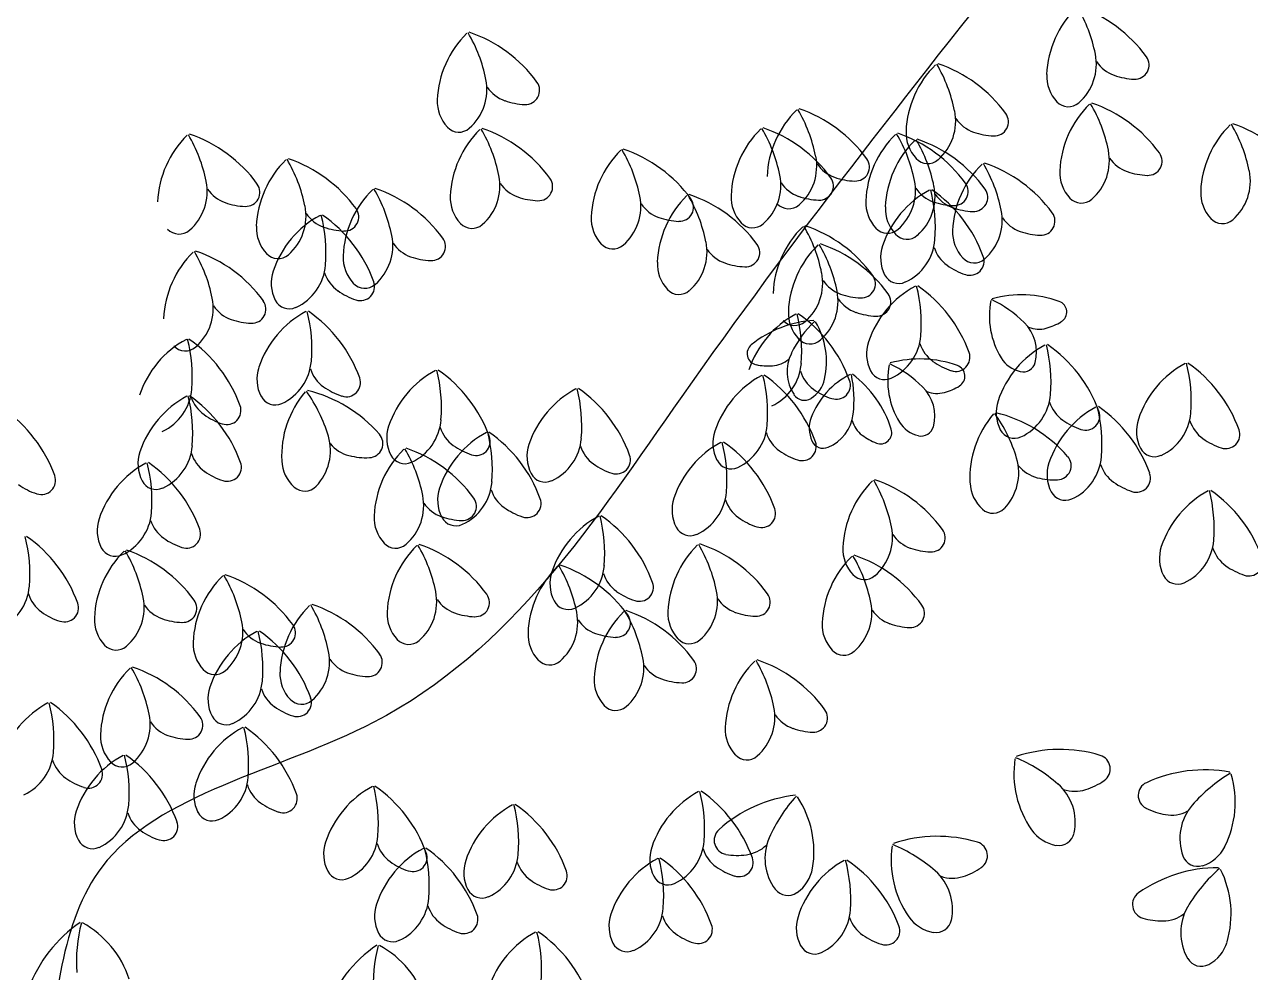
# Model space of a CAD drawing. Header units: millimetres. Extents: x 87938 to 265635, y 330093 to 434310.
# Drawn here: x 135517 to 136553, y 388617 to 389418 of the extents above; entities that cross this region are included whole.
import ezdxf

# ---------------------------------------------------------------- set-up
doc = ezdxf.new("R2010")
doc.units = ezdxf.units.MM

# ---------------------------------------------------------------- blocks, each defined once
blk = doc.blocks.new('A$C375B4AEE')
for centre, radius, start, end in [((7993.1, 7849), 83.7, 134.4245, 177.5723), ((7826.3, 7844.8), 126.8, 11.3604, 30.4932), ((7898.9, 7798.6), 117.2, 36.0049, 71.2807), ((7478.3, 7827.5), 83.7, 134.4245, 177.5723), ((7311.5, 7823.4), 126.8, 11.3604, 30.4932), ((7384.1, 7777.2), 117.2, 36.0049, 71.2807), ((7874.3, 7801), 83.7, 134.4245, 177.5723), ((7707.4, 7796.8), 126.8, 11.3604, 30.4932), ((7780.1, 7750.6), 117.2, 36.0049, 71.2807), ((7908.1, 7861.3), 43.4, 310.982, 11.3604), ((7976.3, 7879.8), 29.6, 213.7834, 250.6231), ((7984.1, 7860.5), 11.9, 267.0753, 36.0051), ((7941.3, 7851.2), 31.8, 177.5723, 222.9878), ((7986, 7907.4), 58.9, 250.6231, 267.5103), ((7393.3, 7839.8), 43.4, 310.982, 11.3604), ((7461.5, 7858.3), 29.6, 213.7834, 250.6231), ((7469.3, 7839.1), 11.9, 267.0753, 36.0051), ((7426.5, 7829.7), 31.8, 177.5723, 222.9878), ((7471.2, 7886), 58.9, 250.6231, 267.5103), ((7927.8, 7838.6), 13.3, 222.9877, 310.9819), ((7756.9, 7762.8), 83.7, 134.4245, 177.5723), ((7590, 7758.7), 126.8, 11.3604, 30.4932), ((7662.7, 7712.5), 117.2, 36.0049, 71.2807), ((7789.3, 7813.3), 43.4, 310.9819, 11.3604), ((7865.3, 7812.5), 11.9, 267.0755, 36.0051), ((8004.2, 7767.6), 83.7, 134.4245, 177.5723), ((7837.3, 7763.5), 126.8, 11.3604, 30.4932), ((7909.9, 7717.3), 117.2, 36.0049, 71.2807), ((7857.5, 7831.8), 29.6, 213.7834, 250.6231), ((8123.2, 7750.3), 83.7, 134.4245, 177.5723), ((7956.3, 7746.1), 126.8, 11.3604, 30.4932), ((8029, 7699.9), 117.2, 36.0049, 71.2807), ((7242.1, 7741.4), 83.7, 134.4245, 177.5723), ((7075.2, 7737.3), 126.8, 11.3604, 30.4932), ((7147.9, 7691.1), 117.2, 36.0049, 71.2807), ((7413, 7817.1), 13.3, 222.9877, 310.9819), ((7489.3, 7746.2), 83.7, 134.4245, 177.5723), ((7322.5, 7742.1), 126.8, 11.3604, 30.4932), ((7395.1, 7695.9), 117.2, 36.0049, 71.2807), ((7726.5, 7746.7), 83.7, 134.4245, 177.5723), ((7559.7, 7742.6), 126.8, 11.3604, 30.4932), ((7632.3, 7696.4), 117.2, 36.0049, 71.2807), ((7840.3, 7742.1), 83.7, 134.4245, 177.5723), ((7673.5, 7738), 126.8, 11.3604, 30.4932), ((7746.1, 7691.8), 117.2, 36.0049, 71.2807), ((7822.5, 7803.2), 31.8, 177.5723, 222.9878), ((7867.2, 7859.4), 58.9, 250.6231, 267.5103), ((7608.4, 7728.8), 83.7, 134.4245, 177.5723), ((7441.5, 7724.7), 126.8, 11.3604, 30.4932), ((7514.2, 7678.5), 117.2, 36.0049, 71.2807), ((7856.8, 7737.1), 83.7, 134.4245, 177.5723), ((7690, 7733), 126.8, 11.3604, 30.4932), ((7762.6, 7686.8), 117.2, 36.0049, 71.2807), ((7919.1, 7779.9), 43.4, 310.982, 11.3604), ((7325.5, 7720.7), 83.7, 134.4245, 177.5723), ((7158.6, 7716.5), 126.8, 11.3604, 30.4932), ((7231.3, 7670.3), 117.2, 36.0049, 71.2807), ((7671.9, 7775.1), 43.4, 310.9819, 11.3604), ((7747.9, 7774.4), 11.9, 267.0754, 36.005), ((7809, 7790.6), 13.3, 222.9877, 310.982), ((7746.8, 7712.9), 126.8, 11.3604, 30.4932), ((7819.4, 7666.7), 117.2, 36.0049, 71.2807), ((7987.3, 7798.4), 29.6, 213.7834, 250.6231), ((7995.1, 7779.2), 11.9, 267.0753, 36.0051), ((7404.3, 7758.5), 43.4, 310.982, 11.3604), ((7641.5, 7759), 43.4, 310.9819, 11.3604), ((7740.1, 7793.6), 29.6, 213.7834, 250.6231), ((7913.6, 7717.1), 83.7, 134.4245, 177.5723), ((7952.3, 7769.8), 31.8, 177.5723, 222.9878), ((7997.1, 7826.1), 58.9, 250.6231, 267.5103), ((8038.2, 7762.6), 43.4, 310.982, 11.3604), ((7157, 7753.7), 43.4, 310.9819, 11.3604), ((7233, 7753), 11.9, 267.0754, 36.005), ((7472.5, 7777), 29.6, 213.7834, 250.6231), ((7480.3, 7757.8), 11.9, 267.0753, 36.0051), ((7709.7, 7777.5), 29.6, 213.7834, 250.6231), ((7717.5, 7758.3), 11.9, 267.0755, 36.0051), ((7749.8, 7821.3), 58.9, 250.6231, 267.5103), ((7755.3, 7754.4), 43.4, 310.9819, 11.3604), ((7771.8, 7749.4), 43.4, 310.9819, 11.3604), ((7831.3, 7753.7), 11.9, 267.0753, 36.0051), ((7225.3, 7772.2), 29.6, 213.7834, 250.6231), ((7398.8, 7695.7), 83.7, 134.4245, 177.5723), ((7232, 7691.5), 126.8, 11.3604, 30.4932), ((7304.6, 7645.3), 117.2, 36.0049, 71.2807), ((7437.5, 7748.4), 31.8, 177.5723, 222.9878), ((7482.2, 7804.7), 58.9, 250.6231, 267.5103), ((7523.3, 7741.1), 43.4, 310.982, 11.3604), ((7664.2, 7690.4), 83.7, 134.4245, 177.5723), ((7599.3, 7740.4), 11.9, 267.0755, 36.0051), ((7497.3, 7686.3), 126.8, 11.3604, 30.4932), ((7570, 7640.1), 117.2, 36.0049, 71.2807), ((7674.7, 7748.9), 31.8, 177.5723, 222.9878), ((7719.4, 7805.2), 58.9, 250.6231, 267.5103), ((7850.2, 7681.2), 83.7, 118.3446, 161.4923), ((7823.5, 7772.9), 29.6, 213.7834, 250.6231), ((7688.7, 7723.4), 126.8, 355.2805, 14.4133), ((7745.7, 7658.9), 117.2, 19.925, 55.2007), ((7840, 7767.9), 29.6, 213.7834, 250.6231), ((7847.8, 7748.7), 11.9, 267.0755, 36.0051), ((7938.8, 7757.2), 13.3, 222.9877, 310.9819), ((8071.4, 7752.5), 31.8, 177.5723, 222.9878), ((7235, 7799.9), 58.9, 250.6231, 267.5103), ((7240.5, 7733), 43.4, 310.9819, 11.3604), ((7316.5, 7732.2), 11.9, 267.0753, 36.0051), ((7591.6, 7759.7), 29.6, 213.7834, 250.6231), ((7691.6, 7752.4), 13.3, 222.9876, 310.9819), ((7788.5, 7744.3), 31.8, 177.5723, 222.9877), ((7805, 7739.3), 31.8, 177.5723, 222.9878), ((7833.2, 7800.6), 58.9, 250.6231, 267.5103), ((7849.7, 7795.6), 58.9, 250.6231, 267.5103), ((7828.6, 7729.4), 43.4, 310.982, 11.3604), ((7335.4, 7659.8), 83.7, 118.3446, 161.4923), ((7308.7, 7751.5), 29.6, 213.7834, 250.6231), ((7173.9, 7702), 126.8, 355.2805, 14.4133), ((7230.9, 7637.5), 117.2, 19.925, 55.2007), ((7424, 7735.8), 13.3, 222.9877, 310.9819), ((7556.5, 7731), 31.8, 177.5723, 222.9878), ((7601.3, 7787.3), 58.9, 250.6231, 267.5103), ((7661.2, 7736.3), 13.3, 222.9877, 310.982), ((7896.8, 7747.9), 29.6, 213.7834, 250.6231), ((7904.6, 7728.6), 11.9, 267.0753, 36.0051), ((8057.9, 7739.9), 13.3, 222.9877, 310.9819), ((7176.7, 7731), 13.3, 222.9876, 310.9819), ((7273.7, 7722.9), 31.8, 177.5723, 222.9877), ((7318.4, 7779.1), 58.9, 250.6231, 267.5103), ((7313.8, 7708), 43.4, 310.982, 11.3604), ((7762, 7664.1), 83.7, 134.4245, 177.5723), ((7595.1, 7660), 126.8, 11.3604, 30.4932), ((7667.8, 7613.8), 117.2, 36.0049, 71.2807), ((7775, 7731.7), 13.3, 222.9876, 310.9819), ((7791.5, 7726.7), 13.3, 222.9877, 310.982), ((7861.8, 7719.3), 31.8, 177.5723, 222.9878), ((7906.6, 7775.5), 58.9, 250.6231, 267.5103), ((7382, 7726.5), 29.6, 213.7834, 250.6231), ((7389.8, 7707.2), 11.9, 267.0753, 36.0051), ((7543, 7718.5), 13.3, 222.9877, 310.9819), ((7579.2, 7702.7), 43.4, 310.9819, 11.3604), ((7655.2, 7702), 11.9, 267.0755, 36.0051), ((7774.9, 7648.7), 83.7, 134.4245, 177.5723), ((7608.1, 7644.6), 126.8, 11.3604, 30.4932), ((7680.7, 7598.4), 117.2, 36.0049, 71.2807), ((7801, 7697.7), 31.8, 161.4923, 206.9078), ((7771.9, 7716.6), 43.4, 294.902, 355.2805), ((7842.6, 7715.5), 29.6, 197.7034, 234.5432), ((7247.2, 7642.7), 83.7, 134.4245, 177.5723), ((7080.3, 7638.6), 126.8, 11.3604, 30.4932), ((7153, 7592.4), 117.2, 36.0049, 71.2807), ((7260.2, 7710.3), 13.3, 222.9876, 310.9819), ((7347, 7697.9), 31.8, 177.5723, 222.9878), ((7391.7, 7754.1), 58.9, 250.6231, 267.5103), ((7647.4, 7721.2), 29.6, 213.7834, 250.6231), ((7848.3, 7706.7), 13.3, 222.9877, 310.9819), ((7844.7, 7694.8), 11.9, 250.9954, 19.9249), ((7286.2, 7676.2), 31.8, 161.4923, 206.9078), ((7257.1, 7695.1), 43.4, 294.902, 355.2805), ((7327.8, 7694), 29.6, 197.7034, 234.5432), ((7612.4, 7692.6), 31.8, 177.5723, 222.9878), ((7657.1, 7748.9), 58.9, 250.6231, 267.5103), ((7676.9, 7676.4), 43.4, 310.9819, 11.3604), ((7859.6, 7739.3), 58.9, 234.5431, 251.4304), ((7333.5, 7685.3), 13.3, 222.9877, 310.9819), ((7329.9, 7673.4), 11.9, 250.9954, 19.9249), ((7745.2, 7695), 29.6, 213.7834, 250.6231), ((7752.9, 7675.7), 11.9, 267.0754, 36.005), ((7784.5, 7689.3), 13.3, 206.9077, 294.902), ((7676.8, 7642.2), 126.8, 355.2805, 14.4133), ((7733.8, 7577.7), 117.2, 19.925, 55.2007), ((7162.1, 7655), 43.4, 310.9819, 11.3604), ((7344.8, 7717.9), 58.9, 234.5431, 251.4304), ((7598.9, 7680), 13.3, 222.9877, 310.982), ((7689.9, 7661), 43.4, 310.9819, 11.3604), ((7754.9, 7722.6), 58.9, 250.6231, 267.5103), ((7838.3, 7600), 83.7, 118.3446, 161.4923), ((7765.9, 7660.3), 11.9, 267.0755, 36.0051), ((7888.3, 7572.6), 93.8, 70.1507, 105.4264), ((7230.4, 7673.5), 29.6, 213.7834, 250.6231), ((7238.1, 7654.3), 11.9, 267.0754, 36.005), ((7269.7, 7667.9), 13.3, 206.9077, 294.902), ((7758.1, 7679.5), 29.6, 213.7834, 250.6231), ((7928, 7648.3), 66.9, 168.5702, 211.718), ((7819.4, 7570.6), 101.5, 45.5062, 64.6389), ((7916.9, 7651.9), 9.54, 301.2212, 70.1508), ((7240.1, 7701.2), 58.9, 250.6231, 267.5103), ((7323.4, 7578.6), 83.7, 118.3446, 161.4923), ((7162, 7620.8), 126.8, 355.2805, 14.4133), ((7219, 7556.3), 117.2, 19.925, 55.2007), ((7737.3, 7576.5), 83.7, 118.3446, 161.4923), ((7718.9, 7551.2), 93.8, 93.6396, 128.9154), ((7696.7, 7653.8), 13.3, 222.9876, 310.9819), ((7723.1, 7650.9), 31.8, 177.5723, 222.9878), ((7784.6, 7571.7), 101.5, 134.427, 153.5598), ((7575.8, 7618.7), 126.8, 355.2805, 14.4133), ((7632.8, 7554.2), 117.2, 19.925, 55.2007), ((7656.6, 7609.7), 66.9, 347.348, 30.4958), ((7767.8, 7707.2), 58.9, 250.6231, 267.5103), ((7866.2, 7618.2), 34.7, 345.1277, 45.5062), ((7897.1, 7683.8), 47.1, 284.7688, 301.656), ((7903.1, 7661.1), 23.7, 247.9292, 284.7688), ((7222.5, 7555.1), 83.7, 118.3446, 161.4923), ((7181.8, 7632.3), 13.3, 222.9876, 310.9819), ((7061, 7597.3), 126.8, 355.2805, 14.4133), ((7118, 7532.8), 117.2, 19.925, 55.2007), ((7666, 7616.7), 9.54, 128.9153, 257.8448), ((7709.6, 7638.3), 13.3, 222.9877, 310.982), ((7789.1, 7616.5), 31.8, 161.4923, 206.9078), ((7760, 7635.4), 43.4, 294.902, 355.2805), ((7830.6, 7634.3), 29.6, 197.7034, 234.5432), ((7947.8, 7550.3), 83.7, 118.3446, 161.4923), ((7786.4, 7592.6), 126.8, 355.2805, 14.4133), ((7843.4, 7528.1), 117.2, 19.925, 55.2007), ((7676, 7630), 23.7, 274.2972, 311.1369), ((7724.9, 7601.5), 34.7, 153.5598, 213.9383), ((7802.3, 7518.4), 93.8, 70.1507, 105.4264), ((7832.8, 7613.6), 11.9, 250.9954, 19.9249), ((7892.7, 7626.4), 25.4, 211.718, 257.1334), ((7274.2, 7595), 31.8, 161.4923, 206.9078), ((7245.1, 7613.9), 43.4, 294.902, 355.2805), ((7315.8, 7612.8), 29.6, 197.7034, 234.5432), ((7433, 7528.9), 83.7, 118.3446, 161.4923), ((7271.5, 7571.2), 126.8, 355.2805, 14.4133), ((7328.6, 7506.6), 117.2, 19.925, 55.2007), ((7674.3, 7653.4), 47.1, 257.41, 274.2972), ((7659, 7611.9), 43.4, 294.902, 355.2805), ((7729.7, 7610.8), 29.6, 197.7034, 234.5432), ((7772.6, 7608.1), 13.3, 206.9077, 294.902), ((7842.1, 7594), 66.9, 168.5702, 211.718), ((7733.5, 7516.3), 101.5, 45.5062, 64.6389), ((7847.6, 7658.1), 58.9, 234.5431, 251.4304), ((7830.9, 7597.6), 9.54, 301.2212, 70.1508), ((7889.5, 7612), 10.7, 257.1336, 345.1276), ((8066.3, 7534.8), 83.7, 118.3446, 161.4923), ((7904.8, 7577), 126.8, 355.2805, 14.4133), ((7961.8, 7512.5), 117.2, 19.925, 55.2007), ((7318, 7592.2), 11.9, 250.9954, 19.9249), ((7708.5, 7524.6), 83.7, 118.3446, 161.4923), ((7547, 7566.8), 126.8, 355.2805, 14.4133), ((7604, 7502.3), 117.2, 19.925, 55.2007), ((7773.1, 7539), 66.9, 116.1314, 159.2792), ((7697.1, 7600.6), 25.4, 301.9326, 347.3479), ((7731.8, 7590.1), 11.9, 250.9953, 19.9249), ((7645.3, 7577.7), 101.5, 353.0673, 12.2001), ((7688.9, 7524.4), 93.8, 17.7117, 52.9875), ((7222.9, 7507.1), 83.7, 118.3446, 161.4923), ((7144.2, 7590.4), 43.4, 294.902, 355.2805), ((7061.4, 7549.4), 126.8, 355.2804, 14.4133), ((7118.4, 7484.9), 117.2, 19.925, 55.2008), ((7257.8, 7586.7), 13.3, 206.9077, 294.902), ((7346.9, 7530.1), 83.7, 139.5157, 182.6636), ((7181.1, 7511.1), 126.8, 16.4517, 35.5845), ((7257.6, 7471.6), 117.2, 41.0962, 76.3719), ((7332.8, 7636.7), 58.9, 234.5431, 251.4304), ((7551.5, 7513.3), 83.7, 118.3446, 161.4923), ((7390, 7555.6), 126.8, 355.2805, 14.4133), ((7447, 7491.1), 117.2, 19.925, 55.2007), ((7704.9, 7588), 10.7, 213.9381, 301.9324), ((7746.7, 7634.6), 58.9, 234.5431, 251.4304), ((7780.3, 7563.9), 34.7, 345.1277, 45.5062), ((7817.1, 7606.8), 23.7, 247.9292, 284.7688), ((7811.2, 7629.5), 47.1, 284.7688, 301.656), ((7869.5, 7585.7), 43.4, 294.902, 355.2805), ((7214.9, 7589.3), 29.6, 197.7034, 234.5432), ((7217, 7568.7), 11.9, 250.9953, 19.9249), ((7898.6, 7566.8), 31.8, 161.4923, 206.9078), ((7990.8, 7497.9), 83.7, 118.3446, 161.4923), ((7940.2, 7584.6), 29.6, 197.7034, 234.5432), ((7829.4, 7540.2), 126.8, 355.2805, 14.4133), ((7886.4, 7475.7), 117.2, 19.925, 55.2007), ((6961.4, 7473.7), 117.2, 19.925, 55.2007), ((7231.9, 7613.2), 58.9, 234.5431, 251.4304), ((7354.7, 7564.3), 43.4, 294.902, 355.2805), ((7734.3, 7553.7), 25.4, 159.2791, 204.6945), ((7711.6, 7569.7), 34.7, 292.6888, 353.0673), ((7768, 7566.6), 23.7, 195.4903, 232.3299), ((7928.3, 7511.4), 83.7, 139.5158, 182.6636), ((7762.5, 7492.4), 126.8, 16.4517, 35.5845), ((7838.9, 7452.9), 117.2, 41.0962, 76.3719), ((7957.2, 7608.5), 58.9, 234.5431, 251.4304), ((7942.4, 7564), 11.9, 250.9954, 19.9249), ((8017.1, 7551.2), 31.8, 161.4923, 206.9078), ((7988, 7570.1), 43.4, 294.902, 355.2805), ((8058.7, 7569), 29.6, 197.7034, 234.5432), ((7383.8, 7545.4), 31.8, 161.4923, 206.9078), ((7476, 7476.5), 83.7, 118.3446, 161.4923), ((7425.4, 7563.2), 29.6, 197.7034, 234.5432), ((7314.5, 7518.8), 126.8, 355.2805, 14.4133), ((7371.5, 7454.2), 117.2, 19.925, 55.2007), ((7659.3, 7541), 31.8, 161.4923, 206.9078), ((7630.2, 7559.9), 43.4, 294.902, 355.2805), ((7700.9, 7558.8), 29.6, 197.7034, 234.5431), ((7769.1, 7550), 9.54, 248.7821, 17.7116), ((7806.8, 7572.2), 25.4, 211.718, 257.1334), ((7803.5, 7557.8), 10.7, 257.1336, 345.1276), ((7882.2, 7558.5), 13.3, 206.9077, 294.902), ((8060.8, 7548.4), 11.9, 250.9954, 19.9249), ((7261.1, 7534.8), 43.4, 316.0732, 16.4518), ((7327.4, 7559.3), 29.6, 218.8745, 255.7144), ((7336.9, 7540.8), 11.9, 272.1667, 41.0958), ((7427.5, 7542.5), 11.9, 250.9954, 19.9249), ((7502.3, 7529.8), 31.8, 161.4923, 206.9078), ((7473.2, 7548.7), 43.4, 294.902, 355.2805), ((7674, 7468.1), 83.7, 118.3446, 161.4923), ((7512.6, 7510.3), 126.8, 355.2805, 14.4133), ((7569.6, 7445.8), 117.2, 19.925, 55.2007), ((7703, 7538.2), 11.9, 250.9954, 19.925), ((7720.8, 7547.5), 10.7, 204.6944, 292.6889), ((7782.4, 7585.2), 47.1, 232.33, 249.2172), ((8075.7, 7592.9), 58.9, 234.5431, 251.4304), ((7173.7, 7523.6), 31.8, 161.4923, 206.9078), ((7144.6, 7542.5), 43.4, 294.902, 355.2806), ((7215.3, 7541.4), 29.6, 197.7035, 234.5431), ((7334.7, 7587.7), 58.9, 255.7143, 272.6015), ((7425, 7476.1), 83.7, 134.4245, 177.5723), ((7367.4, 7537), 13.3, 206.9077, 294.902), ((7258.1, 7472), 126.8, 11.3605, 30.4932), ((7330.7, 7425.8), 117.2, 36.0049, 71.2807), ((7442.4, 7587.1), 58.9, 234.5431, 251.4304), ((7543.9, 7547.6), 29.6, 197.7034, 234.5432), ((7546, 7527), 11.9, 250.9954, 19.9249), ((7717.9, 7582.7), 58.9, 234.5431, 251.4304), ((7918.3, 7522.1), 11.9, 272.1665, 41.0962), ((7912.5, 7533.3), 43.4, 294.902, 355.2805), ((8000.6, 7542.9), 13.3, 206.9077, 294.902), ((7188.4, 7450.6), 83.7, 118.3446, 161.4923), ((7026.9, 7492.9), 126.8, 355.2805, 14.4133), ((7083.9, 7428.4), 117.2, 19.925, 55.2007), ((7217.4, 7520.8), 11.9, 250.9956, 19.9253), ((7295.1, 7527.7), 31.8, 182.6636, 228.0789), ((7560.9, 7571.5), 58.9, 234.5431, 251.4304), ((7642.9, 7532.7), 13.3, 206.9076, 294.9022), ((7842.5, 7516.1), 43.4, 316.0732, 16.4517), ((7908.8, 7540.6), 29.6, 218.8746, 255.7143), ((7941.6, 7514.4), 31.8, 161.4923, 206.9078), ((7983.2, 7532.2), 29.6, 197.7034, 234.5432), ((7060.4, 7509.6), 11.9, 250.9955, 19.9253), ((7157.2, 7515.3), 13.3, 206.908, 294.902), ((7232.3, 7565.3), 58.9, 234.5431, 251.4304), ((7397.7, 7511.9), 43.4, 294.902, 355.2805), ((7485.8, 7521.5), 13.3, 206.9077, 294.902), ((7821, 7449.5), 83.7, 134.4245, 177.5723), ((7654.1, 7445.4), 126.8, 11.3605, 30.4933), ((7726.7, 7399.2), 117.2, 36.0049, 71.2807), ((7916.1, 7569), 58.9, 255.7144, 272.6015), ((8000.2, 7556.1), 58.9, 234.5431, 251.4304), ((7985.3, 7511.5), 11.9, 250.9954, 19.9249), ((7075.2, 7554.1), 58.9, 234.5431, 251.4304), ((7282.8, 7513.9), 13.3, 228.079, 316.0733), ((7426.8, 7493), 31.8, 161.4923, 206.9078), ((7468.4, 7510.8), 29.6, 197.7034, 234.5432), ((7595.7, 7503.4), 43.4, 294.902, 355.2805), ((7876.5, 7508.9), 31.8, 182.6635, 228.079), ((7925.2, 7506.1), 13.3, 206.9077, 294.902), ((8085.7, 7427.2), 83.7, 118.3446, 161.4924), ((7924.2, 7469.5), 126.8, 355.2805, 14.4133), ((7981.2, 7404.9), 117.2, 19.925, 55.2007), ((7339.9, 7488.4), 43.4, 310.982, 11.3605), ((7408.1, 7506.9), 29.6, 213.7835, 250.623), ((7415.9, 7487.7), 11.9, 267.0753, 36.0051), ((7470.5, 7490.1), 11.9, 250.9954, 19.9249), ((7624.8, 7484.5), 31.8, 161.4923, 206.9078), ((7666.4, 7502.3), 29.6, 197.7034, 234.5431), ((7139.2, 7467.1), 31.8, 161.4923, 206.9078), ((7110.1, 7486), 43.4, 294.902, 355.2806), ((7373.1, 7478.3), 31.8, 177.5724, 222.9878), ((7417.9, 7534.6), 58.9, 250.6231, 267.5103), ((7410.4, 7484.6), 13.3, 206.9077, 294.902), ((7485.4, 7534.7), 58.9, 234.5431, 251.4304), ((7570.9, 7405.8), 83.7, 118.3446, 161.4924), ((7409.4, 7448), 126.8, 355.2805, 14.4133), ((7466.4, 7383.5), 117.2, 19.925, 55.2007), ((7683.4, 7526.2), 58.9, 234.5431, 251.4304), ((7668.6, 7481.7), 11.9, 250.9954, 19.925), ((7864.1, 7495.2), 13.3, 228.0789, 316.0734), ((7180.8, 7484.9), 29.6, 197.7035, 234.5431), ((7182.9, 7464.3), 11.9, 250.9956, 19.9253), ((7608.4, 7476.2), 13.3, 206.9076, 294.9022), ((7735.9, 7461.8), 43.4, 310.9819, 11.3605), ((7811.9, 7461.1), 11.9, 267.0755, 36.0051), ((6923.8, 7430.6), 126.8, 355.2805, 14.4133), ((6980.8, 7366.1), 117.2, 19.925, 55.2007), ((7197.8, 7508.8), 58.9, 234.5431, 251.4304), ((7359.6, 7465.7), 13.3, 222.988, 310.9819), ((7804.1, 7480.4), 29.6, 213.7835, 250.623), ((8007.4, 7462.6), 43.4, 294.902, 355.2805), ((7188.7, 7390), 83.7, 134.4245, 177.5723), ((7122.8, 7458.8), 13.3, 206.908, 294.9021), ((7021.9, 7385.9), 126.8, 11.3605, 30.4933), ((7094.5, 7339.7), 117.2, 36.0049, 71.2807), ((7436, 7394.8), 83.7, 134.4245, 177.5723), ((7269.1, 7390.7), 126.8, 11.3605, 30.4933), ((7341.8, 7344.5), 117.2, 36.0049, 71.2807), ((7673.2, 7395.3), 83.7, 134.4245, 177.5723), ((7506.3, 7391.1), 126.8, 11.3605, 30.4933), ((7578.9, 7345), 117.2, 36.0049, 71.2807), ((7769.1, 7451.7), 31.8, 177.5724, 222.9878), ((7636.6, 7381.6), 126.8, 11.3605, 30.4933), ((7709.3, 7335.4), 117.2, 36.0049, 71.2807), ((7813.9, 7508), 58.9, 250.6231, 267.5103), ((8036.5, 7443.7), 31.8, 161.4924, 206.9078), ((8078.1, 7461.5), 29.6, 197.7034, 234.5431), ((7555, 7377.4), 83.7, 134.4245, 177.5723), ((7388.2, 7373.3), 126.8, 11.3605, 30.4933), ((7460.8, 7327.1), 117.2, 36.0049, 71.2807), ((7492.6, 7441.2), 43.4, 294.902, 355.2805), ((7803.5, 7385.7), 83.7, 134.4245, 177.5723), ((8095.1, 7485.4), 58.9, 234.5431, 251.4303), ((8080.2, 7440.8), 11.9, 250.9954, 19.9249), ((7272.1, 7369.3), 83.7, 134.4245, 177.5723), ((7105.3, 7365.1), 126.8, 11.3605, 30.4933), ((7177.9, 7318.9), 117.2, 36.0049, 71.2807), ((7521.7, 7422.3), 31.8, 161.4924, 206.9078), ((7563.3, 7440.1), 29.6, 197.7034, 234.5431), ((7755.6, 7439.2), 13.3, 222.988, 310.982), ((8020, 7435.3), 13.3, 206.9079, 294.9019), ((7006.9, 7423.8), 43.4, 294.902, 355.2806), ((7350.9, 7407.1), 43.4, 310.982, 11.3605), ((7580.3, 7463.9), 58.9, 234.5431, 251.4303), ((7565.4, 7419.4), 11.9, 250.9954, 19.9249), ((7588.1, 7407.6), 43.4, 310.9819, 11.3605), ((7077.6, 7422.7), 29.6, 197.7035, 234.5431), ((7079.8, 7402), 11.9, 250.9955, 19.9253), ((7103.7, 7402.3), 43.4, 310.9819, 11.3605), ((7179.7, 7401.6), 11.9, 267.0753, 36.0051), ((7251.3, 7293.9), 117.2, 36.0049, 71.2807), ((7419.2, 7425.6), 29.6, 213.7835, 250.623), ((7426.9, 7406.4), 11.9, 267.0753, 36.0051), ((7505.2, 7413.9), 13.3, 206.9079, 294.9019), ((7656.3, 7426.1), 29.6, 213.7835, 250.623), ((7664.1, 7406.8), 11.9, 267.0755, 36.0051), ((7718.4, 7398), 43.4, 310.9819, 11.3605), ((7094.6, 7446.5), 58.9, 234.5431, 251.4304), ((7171.9, 7420.8), 29.6, 213.7835, 250.623), ((7345.5, 7344.2), 83.7, 134.4245, 177.5723), ((7178.6, 7340.1), 126.8, 11.3605, 30.4933), ((7384.1, 7397), 31.8, 177.5724, 222.9878), ((7428.9, 7453.3), 58.9, 250.6231, 267.5103), ((7470, 7389.7), 43.4, 310.9819, 11.3605), ((7610.9, 7339), 83.7, 134.4245, 177.5723), ((7546, 7389), 11.9, 267.0755, 36.0051), ((7444, 7334.8), 126.8, 11.3605, 30.4933), ((7516.6, 7288.7), 117.2, 36.0049, 71.2807), ((7621.3, 7397.5), 31.8, 177.5724, 222.9878), ((7666.1, 7453.7), 58.9, 250.6231, 267.5103), ((7786.7, 7416.5), 29.6, 213.7835, 250.623), ((7794.4, 7397.3), 11.9, 267.0755, 36.0051), ((7136.9, 7392.2), 31.8, 177.5724, 222.9877), ((7181.6, 7448.5), 58.9, 250.6231, 267.5103), ((7187.1, 7381.6), 43.4, 310.982, 11.3605), ((7263.1, 7380.8), 11.9, 267.0753, 36.0051), ((7538.2, 7408.3), 29.6, 213.7835, 250.623), ((7751.6, 7387.9), 31.8, 177.5724, 222.9878), ((7796.4, 7444.2), 58.9, 250.6231, 267.5103), ((7282, 7308.4), 83.7, 118.3446, 161.4923), ((7255.3, 7400.1), 29.6, 213.7835, 250.623), ((7120.6, 7350.6), 126.8, 355.2805, 14.4133), ((7177.6, 7286.1), 117.2, 19.925, 55.2007), ((7370.6, 7384.4), 13.3, 222.988, 310.9819), ((7503.2, 7379.6), 31.8, 177.5724, 222.9878), ((7547.9, 7435.9), 58.9, 250.6231, 267.5103), ((7607.8, 7384.9), 13.3, 222.988, 310.982), ((7123.4, 7379.6), 13.3, 222.9879, 310.9819), ((7220.3, 7371.5), 31.8, 177.5724, 222.9878), ((7265.1, 7427.7), 58.9, 250.6231, 267.5103), ((7260.4, 7356.5), 43.4, 310.982, 11.3605), ((7738.1, 7375.3), 13.3, 222.988, 310.982), ((7328.7, 7375.1), 29.6, 213.7835, 250.623), ((7336.4, 7355.8), 11.9, 267.0753, 36.0051), ((7489.7, 7367.1), 13.3, 222.988, 310.982), ((7525.8, 7351.3), 43.4, 310.9819, 11.3605), ((7594, 7369.8), 29.6, 213.7835, 250.623), ((7601.8, 7350.5), 11.9, 267.0755, 36.0051), ((7721.6, 7297.3), 83.7, 134.4245, 177.5723), ((7554.7, 7293.2), 126.8, 11.3605, 30.4933), ((7627.4, 7247), 117.2, 36.0049, 71.2807), ((7193.8, 7291.3), 83.7, 134.4245, 177.5723), ((7027, 7287.2), 126.8, 11.3605, 30.4933), ((7099.6, 7241), 117.2, 36.0049, 71.2807), ((7206.8, 7358.9), 13.3, 222.988, 310.9819), ((7293.6, 7346.4), 31.8, 177.5724, 222.9878), ((7338.4, 7402.7), 58.9, 250.6231, 267.5103), ((7559, 7341.2), 31.8, 177.5724, 222.9878), ((7232.8, 7324.8), 31.8, 161.4923, 206.9078), ((7203.7, 7343.7), 43.4, 294.902, 355.2806), ((7274.4, 7342.6), 29.6, 197.7035, 234.5431), ((7603.8, 7397.5), 58.9, 250.6231, 267.5103), ((7105.6, 7248), 83.7, 118.3446, 161.4923), ((6944.1, 7290.3), 126.8, 355.2805, 14.4133), ((7001.1, 7225.8), 117.2, 19.925, 55.2007), ((7280.1, 7333.9), 13.3, 222.988, 310.9819), ((7276.5, 7322), 11.9, 250.9956, 19.9253), ((7108.8, 7303.6), 43.4, 310.9819, 11.3605), ((7291.4, 7366.5), 58.9, 234.5431, 251.4304), ((7545.5, 7328.6), 13.3, 222.988, 310.982), ((7636.5, 7309.6), 43.4, 310.9819, 11.3605), ((7704.8, 7328.1), 29.6, 213.7835, 250.623), ((7712.5, 7308.9), 11.9, 267.0755, 36.0051), ((7177, 7322.1), 29.6, 213.7835, 250.623), ((7184.8, 7302.9), 11.9, 267.0753, 36.0051), ((7216.4, 7316.5), 13.3, 206.908, 294.902), ((7108.6, 7269.4), 126.8, 355.2805, 14.4133), ((7165.6, 7204.9), 117.2, 19.925, 55.2007), ((7142, 7293.5), 31.8, 177.5724, 222.9877), ((7186.7, 7349.8), 58.9, 250.6231, 267.5103), ((7270.1, 7227.2), 83.7, 118.3446, 161.4923), ((7669.7, 7299.5), 31.8, 177.5724, 222.9878), ((7714.5, 7355.8), 58.9, 250.6231, 267.5103), ((7920.8, 7165.2), 117.2, 73.1781, 108.4538), ((7027.3, 7283.4), 43.4, 294.902, 355.2806), ((7098, 7282.3), 29.6, 197.7035, 234.5431), ((7169.1, 7203.7), 83.7, 118.3446, 161.4923), ((7128.5, 7280.9), 13.3, 222.9879, 310.9819), ((7007.7, 7245.9), 126.8, 355.2805, 14.4133), ((7064.7, 7181.4), 117.2, 19.925, 55.2007), ((7656.3, 7286.9), 13.3, 222.988, 310.982), ((7965.5, 7262.2), 83.7, 171.5976, 214.7454), ((7835, 7158.1), 126.8, 48.5335, 67.6664), ((7951.3, 7266), 11.9, 304.2488, 73.178), ((7100.1, 7261.6), 11.9, 250.9955, 19.9253), ((8042.9, 7147.9), 117.2, 79.5427, 114.8184), ((8128.8, 7152.8), 126.8, 120.3301, 139.4629), ((7985.1, 7237.8), 83.7, 333.251, 16.3987), ((7115, 7306.2), 58.9, 234.5431, 251.4304), ((7220.9, 7243.6), 31.8, 161.4923, 206.9078), ((7191.8, 7262.5), 43.4, 294.902, 355.2806), ((7262.5, 7261.4), 29.6, 197.7035, 234.5431), ((7379.7, 7177.5), 83.7, 118.3446, 161.4923), ((7218.2, 7219.7), 126.8, 355.2805, 14.4133), ((7275.2, 7155.2), 117.2, 19.925, 55.2007), ((7890.3, 7220.7), 43.4, 348.155, 48.5335), ((7924.5, 7304.5), 58.9, 287.7962, 304.6835), ((7998.7, 7243.5), 11.9, 114.8186, 243.7477), ((7264.6, 7240.8), 11.9, 250.9956, 19.9253), ((7655.2, 7173.1), 83.7, 118.3446, 161.4923), ((7493.7, 7215.4), 126.8, 355.2805, 14.4133), ((7550.7, 7150.9), 117.2, 19.925, 55.2007), ((7710.8, 7127.3), 117.2, 96.667, 131.9428), ((7791.5, 7157.3), 126.8, 137.4545, 156.5873), ((7629.2, 7196.1), 83.7, 350.3754, 33.5232), ((7933.4, 7276.6), 29.6, 250.9565, 287.7963), ((7119.9, 7220.1), 31.8, 161.4923, 206.9078), ((7090.8, 7239), 43.4, 294.902, 355.2806), ((7161.5, 7237.9), 29.6, 197.7035, 234.5431), ((7204.4, 7235.3), 13.3, 206.908, 294.902), ((7279.5, 7285.3), 58.9, 234.5431, 251.4304), ((7498.1, 7161.9), 83.7, 118.3446, 161.4923), ((7336.7, 7204.2), 126.8, 355.2805, 14.4133), ((7393.7, 7139.7), 117.2, 19.925, 55.2007), ((8019.8, 7285.4), 58.9, 243.313, 260.2003), ((8014.8, 7256.5), 29.6, 260.2003, 297.04), ((8065.4, 7207.1), 43.4, 139.4629, 199.8413), ((7163.6, 7217.3), 11.9, 250.9956, 19.9253), ((7178.5, 7261.8), 58.9, 234.5431, 251.4304), ((7301.4, 7212.9), 43.4, 294.902, 355.2806), ((7640.5, 7205.6), 11.9, 131.9425, 260.8722), ((7817.1, 7091.8), 117.2, 73.1781, 108.4538), ((7922.8, 7232.7), 31.8, 214.7455, 260.1608), ((7919.7, 7214.5), 13.3, 260.1609, 348.1551), ((7103.5, 7211.8), 13.3, 206.908, 294.9021), ((7330.5, 7194), 31.8, 161.4923, 206.9078), ((7422.7, 7125.1), 83.7, 118.3446, 161.4923), ((7372.1, 7211.8), 29.6, 197.7035, 234.5431), ((7261.2, 7167.3), 126.8, 355.2805, 14.4133), ((7318.2, 7102.8), 117.2, 19.925, 55.2007), ((7606, 7189.6), 31.8, 161.4923, 206.9078), ((7576.9, 7208.5), 43.4, 294.902, 355.2806), ((7647.5, 7207.4), 29.6, 197.7035, 234.543), ((7652.1, 7222.8), 29.6, 277.3245, 314.1644), ((7714.9, 7190.4), 43.4, 156.5873, 216.9658), ((7861.8, 7188.8), 83.7, 171.5976, 214.7454), ((7731.3, 7084.7), 126.8, 48.5335, 67.6664), ((7847.6, 7192.6), 11.9, 304.2488, 73.178), ((8031.5, 7214.4), 31.8, 287.8356, 333.2511), ((7389, 7235.6), 58.9, 234.5431, 251.4304), ((7374.2, 7191.1), 11.9, 250.9956, 19.9253), ((7448.9, 7178.4), 31.8, 161.4923, 206.9078), ((7419.8, 7197.3), 43.4, 294.902, 355.2806), ((7490.5, 7196.2), 29.6, 197.7035, 234.543), ((7620.7, 7116.6), 83.7, 118.3446, 161.4923), ((7459.2, 7158.9), 126.8, 355.2805, 14.4133), ((7516.2, 7094.4), 117.2, 19.925, 55.2007), ((7648.3, 7251.8), 58.9, 260.4374, 277.3246), ((7649.7, 7186.8), 11.9, 250.9956, 19.9253), ((7779.2, 7115.6), 83.7, 119.1588, 162.3066), ((7617.2, 7155.5), 126.8, 356.0947, 15.2275), ((7675.1, 7091.8), 117.2, 20.7392, 56.015), ((8037.1, 7196.9), 13.3, 199.8415, 287.8357), ((7314, 7185.6), 13.3, 206.908, 294.902), ((7492.6, 7175.6), 11.9, 250.9956, 19.9253), ((7664.5, 7231.3), 58.9, 234.5431, 251.4304), ((7680.4, 7187.5), 31.8, 304.9599, 350.3755), ((7786.6, 7147.2), 43.4, 348.155, 48.5335), ((7820.8, 7231.1), 58.9, 287.7962, 304.6835), ((8054.5, 7065.3), 117.2, 89.8729, 125.1487), ((8138.2, 7085.6), 126.8, 130.6604, 149.7932), ((7981.6, 7143.4), 83.7, 343.5813, 26.7291), ((7507.5, 7220.1), 58.9, 234.5431, 251.4304), ((7589.5, 7181.3), 13.3, 206.9079, 294.9022), ((7829.8, 7203.2), 29.6, 250.9565, 287.7963), ((7344.4, 7160.5), 43.4, 294.902, 355.2806), ((7432.5, 7170.1), 13.3, 206.908, 294.902), ((7690.9, 7172.4), 13.3, 216.9658, 304.9599), ((7993.9, 7151.4), 11.9, 125.1488, 254.0782), ((7373.5, 7141.6), 31.8, 161.4923, 206.9078), ((7415, 7159.4), 29.6, 197.7035, 234.5431), ((7542.4, 7152), 43.4, 294.902, 355.2806), ((7700.4, 7149.9), 43.4, 295.7162, 356.0946), ((8066.1, 7127.6), 43.4, 149.7932, 210.1716), ((7159.3, 7039.5), 117.2, 124.4099, 159.6857), ((7216.7, 7103.6), 126.8, 165.1974, 184.3302), ((7054.9, 7062.4), 83.7, 18.1183, 61.2661), ((7432, 7183.2), 58.9, 234.5431, 251.4304), ((7417.2, 7138.7), 11.9, 250.9956, 19.9253), ((7571.5, 7133.1), 31.8, 161.4923, 206.9078), ((7613.1, 7150.9), 29.6, 197.7035, 234.543), ((7729.8, 7131.4), 31.8, 162.3065, 207.722), ((7771.1, 7149.8), 29.6, 198.5178, 235.3575), ((7819.1, 7159.2), 31.8, 214.7455, 260.1608), ((7816, 7141.1), 13.3, 260.1609, 348.1551), ((8007.2, 7196.4), 58.9, 253.6434, 270.5305), ((8007.5, 7167.1), 29.6, 270.5305, 307.3701), ((7357, 7133.2), 13.3, 206.908, 294.902), ((7517.5, 7054.4), 83.7, 118.3446, 161.4923), ((7356.1, 7096.6), 126.8, 355.2805, 14.4133), ((7413.1, 7032.1), 117.2, 19.925, 55.2007), ((7630.1, 7174.8), 58.9, 234.5431, 251.4304), ((7615.2, 7130.3), 11.9, 250.9956, 19.9253), ((7787.8, 7173.9), 58.9, 235.3574, 252.2445), ((7773.6, 7129.1), 11.9, 251.8097, 20.7395), ((7410, 7020.4), 117.2, 124.4099, 159.6857), ((7467.4, 7084.5), 126.8, 165.1974, 184.3302), ((7305.7, 7043.4), 83.7, 18.1183, 61.2661), ((7555, 7124.8), 13.3, 206.9079, 294.9022), ((7713.5, 7122.8), 13.3, 207.7223, 295.7162), ((8031.4, 7128.7), 31.8, 298.166, 343.5814), ((8040.1, 7112.5), 13.3, 210.1714, 298.166)]:
    blk.add_arc(centre, radius, start, end)
for points in [[(7891.9, 7962.6), (7601.2, 7580.4), (7341, 7305.3), (7111.4, 7183), (7065.5, 6999.5)], [(7739.2, 6434.4), (7818.8, 6275.4), (8137.2, 6156.1), (8336.2, 6235.7), (8734.2, 6474.2), (8873.5, 7050.6), (8873.5, 7249.4)]]:
    blk.add_spline(points, degree=3)

msp = doc.modelspace()

# ---------------------------------------------------------------- block references
msp.add_blockref('A$C375B4AEE', (128471, 381523.4))

doc.saveas('drawing.dxf')
